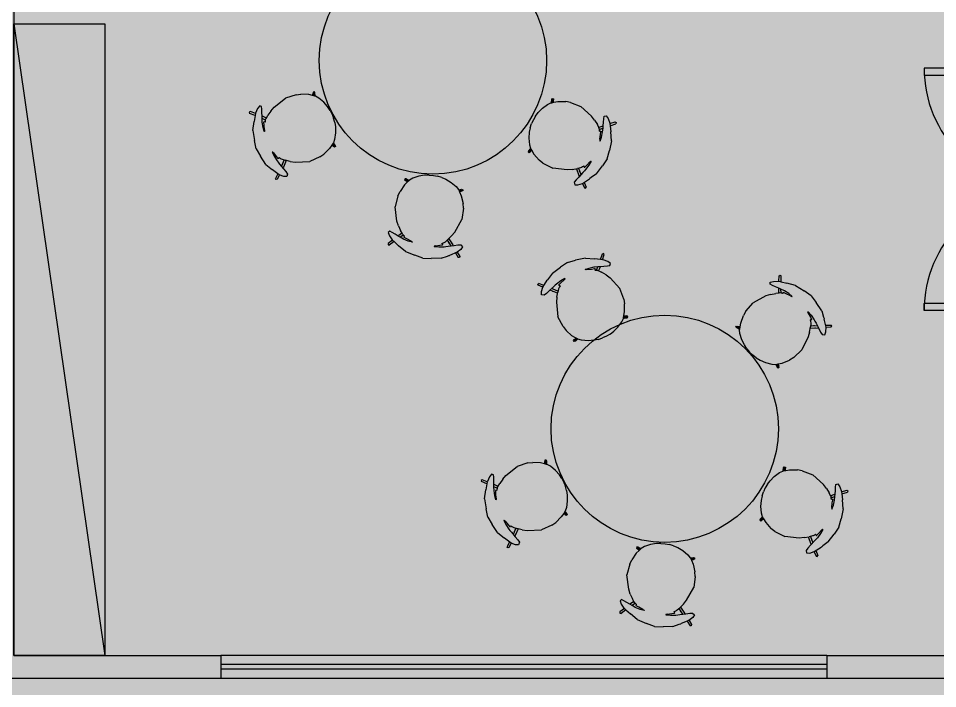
# Model space of a CAD drawing. Header units: centimetres. Extents: x 0 to 1099704, y -139216 to 99734.
# Drawn here: x 851381 to 851988, y -24908 to -24465 of the extents above; entities that cross this region are included whole.
import ezdxf

# ---------------------------------------------------------------- set-up
doc = ezdxf.new("R2010")
doc.units = ezdxf.units.CM
doc.header["$LTSCALE"] = 4
for name, color, linetype in [('0.2', 2, 'Continuous'), ('0.4', 4, 'Continuous'), ('0.6', 6, 'Continuous'), ('02-CONT', 2, 'Continuous'), ('AIT-LAY-HTC', 254, 'Continuous'), ('AIT-LAY-MOB', 2, 'Continuous')]:
    doc.layers.add(name, color=color, linetype=linetype)

# ---------------------------------------------------------------- blocks, each defined once
blk = doc.blocks.new('1_00')
for p, q in [((-129.17, 59.05), (-129.17, 109.05)), ((-129.17, 109.05), (-126.17, 109.05)), ((-126.17, 59.05), (-126.17, 109.05)), ((-29.17, 109.05), (-32.17, 109.05)), ((-32.17, 59.05), (-32.17, 109.05)), ((-29.17, 59.05), (-29.17, 109.05)), ((-129.17, 59.05), (-126.17, 59.05)), ((-29.17, 59.05), (-32.17, 59.05))]:
    blk.add_line(p, q)
at = {"color": 1}
for centre, start, end in [((-129.17, 59.05), 0, 90), ((-29.17, 59.05), 90, 180)]:
    blk.add_arc(centre, 50, start, end, dxfattribs=at)
blk = doc.blocks.new('A$C09BB7211')
at = {"layer": 'AIT-LAY-HTC'}
h = blk.add_hatch(color=251, dxfattribs=at)
edge = h.paths.add_edge_path()
edge.add_arc((0.25, 0.25), 0.25, 0, 360)
blk.add_circle((0.25, 0.25, 0), 0.25)
blk = doc.blocks.new('cadeira formiga')
at = {"layer": 'AIT-LAY-HTC'}
h = blk.add_hatch(color=7, dxfattribs=at)
h.set_gradient(color1=(255, 255, 255), color2=(237, 228, 202), rotation=45, tint=1, name='INVSPHERICAL')
h.paths.add_polyline_path([(0.1474, -0.2145), (0.179, -0.2231), (0.254, -0.2276), (0.3464, -0.1978), (0.3759, -0.1815), (0.4048, -0.1618), (0.4209, -0.1485), (0.4266, -0.1439), (0.4307, -0.1372), (0.4364, -0.128), (0.4387, -0.1274), (0.4429, -0.1316), (0.4464, -0.1282), (0.4519, -0.1093), (0.4615, -0.0792), (0.4655, -0.0698), (0.4673, -0.069), (0.4648, -0.0975), (0.4573, -0.132), (0.4491, -0.1556), (0.4438, -0.1711), (0.4362, -0.1931), (0.4276, -0.2154), (0.4232, -0.2319), (0.4336, -0.2405), (0.453, -0.2287), (0.4769, -0.2053), (0.4785, -0.2025), (0.4859, -0.1904), (0.5068, -0.1559), (0.5358, -0.1029), (0.5499, -0.0367), (0.5591, 0.0197), (0.5499, 0.0758), (0.5358, 0.1407), (0.514, 0.1793), (0.5087, 0.1888), (0.5068, 0.1921), (0.4769, 0.2388), (0.453, 0.2595), (0.4336, 0.2677), (0.4232, 0.2537), (0.4276, 0.2346), (0.4362, 0.2102), (0.4489, 0.1716), (0.4536, 0.1574), (0.4573, 0.1461), (0.4648, 0.1101), (0.4673, 0.0795), (0.4655, 0.0791), (0.4615, 0.0874), (0.4519, 0.116), (0.4464, 0.1331), (0.4429, 0.1351), (0.4387, 0.1292), (0.4364, 0.1292), (0.4315, 0.1366), (0.4266, 0.144), (0.4217, 0.1479), (0.4048, 0.1616), (0.3759, 0.1814), (0.3464, 0.1979), (0.254, 0.2286), (0.179, 0.2246), (0.1474, 0.2164), (0.0989, 0.1951), (0.0759, 0.1791), (0.0635, 0.1705), (0.0608, 0.1686), (0.0448, 0.1497), (0.0234, 0.1109), (0.0097, 0.0731), (0.0031, 0.0433), (0, 0.0143), (0, -0.0143), (0.0031, -0.0431), (0.0097, -0.0726), (0.0234, -0.1097), (0.0448, -0.1476), (0.0608, -0.1663), (0.0653, -0.1694), (0.0775, -0.1779), (0.0989, -0.1928)])
h = blk.add_hatch(color=7, dxfattribs=at)
h.set_gradient(color1=(255, 255, 255), color2=(214, 214, 214), tint=1, name='INVSPHERICAL')
h.paths.add_polyline_path([(0.4431, 0.1892), (0.4379, 0.2049), (0.4332, 0.2004), (0.3986, 0.1659), (0.4048, 0.1616), (0.4107, 0.1568)])
h.paths.add_polyline_path([(0.4761, 0.2394), (0.4769, 0.2388), (0.4839, 0.2278), (0.5101, 0.2523), (0.5088, 0.2602), (0.5008, 0.2616)])
h.paths.add_polyline_path([(0.4385, -0.1661), (0.4438, -0.1711), (0.4491, -0.1556), (0.4344, -0.1409), (0.4307, -0.1372), (0.4266, -0.1439), (0.4209, -0.1485), (0.4238, -0.1514)])
h.paths.add_polyline_path([(0.5061, -0.2272), (0.514, -0.2259), (0.5153, -0.218), (0.4859, -0.1904), (0.4785, -0.2025)])
h = blk.add_hatch(color=7, dxfattribs=at)
h.set_gradient(color1=(255, 255, 255), color2=(214, 214, 214), tint=1, name='INVSPHERICAL')
h.paths.add_polyline_path([(0.0733, 0.1819), (0.069, 0.1912), (0.0689, 0.1913), (0.0652, 0.1985), (0.0651, 0.1985), (0.0571, 0.1973), (0.0572, 0.1972), (0.0559, 0.1892), (0.0619, 0.1723), (0.0635, 0.1705), (0.0759, 0.1791)])
h = blk.add_hatch(color=7, dxfattribs=at)
h.set_gradient(color1=(255, 255, 255), color2=(214, 214, 214), tint=1, name='INVSPHERICAL')
h.paths.add_polyline_path([(0.0733, -0.1819), (0.0772, -0.1777), (0.0653, -0.1694), (0.0648, -0.1691), (0.0619, -0.1723), (0.0559, -0.1892), (0.0572, -0.1973), (0.0652, -0.1985), (0.0689, -0.1913), (0.069, -0.1912)])
for p, q in [((0.4232, 0.2537), (0.4336, 0.2677)), ((0.4276, 0.2346), (0.4232, 0.2537)), ((0.4336, 0.2677), (0.453, 0.2595)), ((0.453, 0.2595), (0.4769, 0.2388)), ((0.4761, 0.2394), (0.5008, 0.2616)), ((0.4839, 0.2278), (0.5101, 0.2523)), ((0.5008, 0.2616), (0.5087, 0.2602)), ((0.5087, 0.2602), (0.5088, 0.2602)), ((0.5088, 0.2602), (0.5101, 0.2524)), ((0.5101, 0.2524), (0.5101, 0.2523)), ((0.0559, 0.1892), (0.0572, 0.1972)), ((0.0619, 0.1723), (0.0559, 0.1892)), ((0.0571, 0.1973), (0.0651, 0.1985)), ((0.0572, 0.1972), (0.0571, 0.1973)), ((0.0651, 0.1985), (0.0652, 0.1985)), ((0.0652, 0.1985), (0.0689, 0.1913)), ((0.0689, 0.1913), (0.069, 0.1912)), ((0.0733, 0.1819), (0.069, 0.1912)), ((0.0759, 0.1791), (0.0989, 0.1951)), ((0.0989, 0.1951), (0.1474, 0.2164)), ((0.179, 0.2246), (0.1474, 0.2164)), ((0.179, 0.2246), (0.254, 0.2286)), ((0.3464, 0.1979), (0.254, 0.2286)), ((0.3759, 0.1814), (0.3464, 0.1979)), ((0.3986, 0.1659), (0.4332, 0.2004)), ((0.4107, 0.1568), (0.4431, 0.1892)), ((0.4209, 0.1879), (0.4238, 0.1908)), ((0.4362, 0.2102), (0.4276, 0.2346)), ((0.4332, 0.2004), (0.4379, 0.2049)), ((0.4489, 0.1716), (0.4362, 0.2102)), ((0.4769, 0.2388), (0.5068, 0.1921)), ((0.5087, 0.1888), (0.5068, 0.1921)), ((0.514, 0.1793), (0.5087, 0.1888)), ((0.0234, 0.1109), (0.0448, 0.1497)), ((0.0448, 0.1497), (0.0608, 0.1686)), ((0.0608, 0.1686), (0.0635, 0.1705)), ((0.0635, 0.1705), (0.0619, 0.1723)), ((0.0635, 0.1705), (0.0759, 0.1791)), ((0.0733, 0.1819), (0.0724, 0.1828)), ((0.0759, 0.1791), (0.0733, 0.1819)), ((0.3759, 0.1814), (0.4048, 0.1616)), ((0.4217, 0.1479), (0.4048, 0.1616)), ((0.4266, 0.144), (0.4217, 0.1479)), ((0.4291, 0.1752), (0.4255, 0.1716)), ((0.4315, 0.1366), (0.4266, 0.144)), ((0.4364, 0.1292), (0.4315, 0.1366)), ((0.4387, 0.1292), (0.4364, 0.1292)), ((0.4429, 0.1351), (0.4387, 0.1292)), ((0.4429, 0.1351), (0.4464, 0.1331)), ((0.4519, 0.116), (0.4464, 0.1331)), ((0.4536, 0.1574), (0.4489, 0.1716)), ((0.4573, 0.1461), (0.4536, 0.1574)), ((0.4648, 0.1101), (0.4573, 0.1461)), ((0.5358, 0.1407), (0.514, 0.1793)), ((0.5358, 0.1407), (0.5499, 0.0758)), ((0.0031, 0.0433), (0.0097, 0.0731)), ((0.0097, 0.0731), (0.0234, 0.1109)), ((0.4615, 0.0874), (0.4519, 0.116)), ((0.4615, 0.0874), (0.4655, 0.0791)), ((0.4673, 0.0795), (0.4648, 0.1101)), ((0.4655, 0.0791), (0.4673, 0.0795)), ((0.5591, 0.0197), (0.5499, 0.0758)), ((0.0031, 0.0433), (0, 0.0143)), ((0, -0.0143), (0, 0.0143)), ((0.5591, 0.0197), (0.5499, -0.0367)), ((0.0031, -0.0431), (0, -0.0143)), ((0.0031, -0.0431), (0.0097, -0.0726)), ((0.5358, -0.1029), (0.5499, -0.0367)), ((0.0097, -0.0726), (0.0234, -0.1097)), ((0.0234, -0.1097), (0.0448, -0.1476)), ((0.4519, -0.1093), (0.4464, -0.1282)), ((0.4615, -0.0792), (0.4519, -0.1093)), ((0.4648, -0.0975), (0.4573, -0.132)), ((0.4615, -0.0792), (0.4655, -0.0698)), ((0.4673, -0.069), (0.4648, -0.0975)), ((0.4655, -0.0698), (0.4673, -0.069)), ((0.5358, -0.1029), (0.5068, -0.1559)), ((0.0448, -0.1476), (0.0608, -0.1663)), ((0.0619, -0.1723), (0.0559, -0.1892)), ((0.0608, -0.1663), (0.0653, -0.1694)), ((0.0648, -0.1691), (0.0619, -0.1723)), ((0.0653, -0.1694), (0.0775, -0.1779)), ((0.0733, -0.1819), (0.069, -0.1912)), ((0.0733, -0.1819), (0.0724, -0.1828)), ((0.0772, -0.1777), (0.0733, -0.1819)), ((0.0775, -0.1779), (0.0989, -0.1928)), ((0.3759, -0.1815), (0.3464, -0.1978)), ((0.3759, -0.1815), (0.4048, -0.1618)), ((0.4209, -0.1485), (0.4048, -0.1618)), ((0.4266, -0.1439), (0.4209, -0.1485)), ((0.4209, -0.1485), (0.4238, -0.1514)), ((0.4238, -0.1514), (0.4385, -0.1661)), ((0.4307, -0.1372), (0.4266, -0.1439)), ((0.4364, -0.128), (0.4307, -0.1372)), ((0.4344, -0.1409), (0.4307, -0.1372)), ((0.4344, -0.1409), (0.449, -0.1555)), ((0.4438, -0.1711), (0.4362, -0.1931)), ((0.4387, -0.1274), (0.4364, -0.128)), ((0.4385, -0.1661), (0.4438, -0.1711)), ((0.4429, -0.1316), (0.4387, -0.1274)), ((0.4429, -0.1316), (0.4464, -0.1282)), ((0.4491, -0.1556), (0.4438, -0.1711)), ((0.449, -0.1555), (0.4491, -0.1556)), ((0.4573, -0.132), (0.4491, -0.1556)), ((0.4859, -0.1904), (0.5068, -0.1559)), ((0.0559, -0.1892), (0.0572, -0.1972)), ((0.0572, -0.1972), (0.0571, -0.1973)), ((0.0571, -0.1973), (0.0651, -0.1985)), ((0.0651, -0.1985), (0.0652, -0.1985)), ((0.0652, -0.1985), (0.0689, -0.1913)), ((0.0689, -0.1913), (0.069, -0.1912)), ((0.0989, -0.1928), (0.1474, -0.2145)), ((0.179, -0.2231), (0.1474, -0.2145)), ((0.179, -0.2231), (0.254, -0.2276)), ((0.3464, -0.1978), (0.254, -0.2276)), ((0.4276, -0.2154), (0.4232, -0.2319)), ((0.4232, -0.2319), (0.4336, -0.2405)), ((0.4362, -0.1931), (0.4276, -0.2154)), ((0.4336, -0.2405), (0.453, -0.2287)), ((0.453, -0.2287), (0.4769, -0.2053)), ((0.4769, -0.2053), (0.4785, -0.2025)), ((0.4785, -0.2025), (0.4859, -0.1904)), ((0.4785, -0.2025), (0.5061, -0.2272)), ((0.4859, -0.1904), (0.5153, -0.218)), ((0.5061, -0.2272), (0.5139, -0.2259)), ((0.5139, -0.2259), (0.514, -0.2259)), ((0.514, -0.2259), (0.5153, -0.2181)), ((0.5153, -0.2181), (0.5153, -0.218))]:
    blk.add_line(p, q)

msp = doc.modelspace()

# ---------------------------------------------------------------- hatches: boundary and pattern name
at = {"layer": '0.2', "true_color": 0x000000}
h = msp.add_hatch(color=18, dxfattribs=at)
h.dxf.hatch_style = 1
h.paths.add_polyline_path([(850941.818, -24885.58), (850841.818, -24885.58), (850841.818, -24900.58), (850941.818, -24900.58)])
h.paths.add_polyline_path([(851515.019, -24885.58), (851378.418, -24885.58), (851378.418, -24468.739), (851378.418, -24285.58), (851435.019, -24285.58), (851435.019, -24270.58), (851363.418, -24270.58), (851251.818, -24270.58), (851251.818, -24285.58), (851363.418, -24285.58), (851363.418, -24885.58), (851141.818, -24885.58), (851141.818, -24900.58), (851363.418, -24900.58), (851515.019, -24900.58)])
h.paths.add_polyline_path([(851051.818, -24270.58), (850971.818, -24270.58), (850971.818, -24285.58), (851051.818, -24285.58)])
h.paths.add_polyline_path([(850811.818, -24278.08), (850811.818, -24270.58), (850731.818, -24270.58), (850731.818, -24285.58), (850811.818, -24285.58)])
h.paths.add_polyline_path([(853145.217, -24885.58), (852066.62, -24885.58), (852066.62, -24658.08), (852051.62, -24658.08), (852051.62, -24885.58), (851915.019, -24885.58), (851915.019, -24900.58), (852066.62, -24900.58), (853145.217, -24900.58)])
h.paths.add_polyline_path([(852066.62, -24270.58), (851995.019, -24270.58), (851995.019, -24285.58), (852051.62, -24285.58), (852051.62, -24498.08), (852059.12, -24498.08), (852066.62, -24498.08)])
h.paths.add_polyline_path([(851845.019, -24270.58), (851795.019, -24270.58), (851795.019, -24285.58), (851845.019, -24285.58)])
h.paths.add_polyline_path([(851635.019, -24270.58), (851585.019, -24270.58), (851585.019, -24285.58), (851635.019, -24285.58), (851635.019, -24278.08)])
h.paths.add_polyline_path([(853145.217, -23970.58), (852683.217, -23970.58), (852683.217, -22985.897), (852668.217, -22985.897), (852668.217, -23985.58), (853145.217, -23985.58)])
h.paths.add_polyline_path([(852903.217, -22819.58), (852985.217, -22819.58), (852985.217, -22804.58), (852903.217, -22804.58), (852903.217, -22789.58), (852888.217, -22789.58), (852888.217, -22804.58), (852888.217, -22881.112), (852668.217, -22881.112), (852668.217, -22896.112), (852668.217, -22985.897), (852683.217, -22985.897), (852683.217, -22896.112), (852888.217, -22896.112), (852888.217, -22985.897), (852903.217, -22985.897), (852903.217, -22934.389)])
at = {"layer": '0.4', "true_color": 0xf8f3ec}
h = msp.add_hatch(color=7, dxfattribs=at)
h.dxf.hatch_style = 1
h.paths.add_polyline_path([(861342.461, -28259.322), (861342.461, -19037.773), (839953.654, -19037.773), (839953.654, -28259.322)])

# ---------------------------------------------------------------- linework, layer by layer
at = {"layer": '0.2'}
for p, q in [((851378.418, -24468.739), (851438.418, -24885.58)), ((851915.019, -24885.58), (851515.019, -24885.58)), ((851915.019, -24891.58), (851515.019, -24891.58)), ((851515.019, -24894.58), (851915.019, -24894.58)), ((851515.019, -24900.58), (851915.019, -24900.58))]:
    msp.add_line(p, q, dxfattribs=at)
msp.add_lwpolyline([(851378.418, -24885.58), (851378.418, -24468.739), (851438.418, -24468.739), (851438.418, -24885.58)], close=True, dxfattribs=at)
at = {"layer": '0.6'}
for p, q in [((851515.019, -24885.58), (851515.019, -24900.58)), ((851915.019, -24885.58), (851915.019, -24900.58))]:
    msp.add_line(p, q, dxfattribs=at)
for points in [[(851435.019, -24285.58), (851378.418, -24285.58), (851378.418, -24885.58), (851515.019, -24885.58)], [(851915.019, -24885.58), (852051.62, -24885.58), (852051.62, -24658.08)], [(851363.418, -24900.58), (851515.019, -24900.58)], [(851915.019, -24900.58), (852066.62, -24900.58)]]:
    msp.add_lwpolyline(points, dxfattribs=at)

# ---------------------------------------------------------------- block references
at = {"layer": '02-CONT', "xscale": 1.599999999999993, "yscale": 1.599999999999993, "zscale": 1.599999999999993, "rotation": 89.99999999999999}
msp.add_blockref('1_00', (852153.604, -24451.403), dxfattribs=at)
at = {"layer": 'AIT-LAY-MOB', "xscale": 299.9999999999922, "yscale": 299.9999999999922, "zscale": 299.9999999999922}
for p in [(851580.018, -24567.976), (851732.972, -24811.019)]:
    msp.add_blockref('A$C09BB7211', p, dxfattribs=at)
at = {"layer": 'AIT-LAY-MOB', "ltscale": 3}
for p, xscale, yscale, zscale, rotation in [((851588.979, -24529.72), 98.30781786159399, 98.30781786159399, 98.30781786159399, 201.0221909319808), ((851720.714, -24533.356), -98.30781786159397, 98.30781786159396, 98.30781786159399, 155.5994417422017), ((851656.717, -24569.109), 98.30781786159396, 98.30781786159396, 98.30781786159396, 259.229875372842), ((851768.245, -24675.528), 98.30781786159399, 98.30781786159399, 98.30781786159399, 114.4005770981771), ((851865.018, -24686.39), -98.30781786159397, 98.30781786159399, 98.30781786159399, 225.9954382708892), ((851741.933, -24772.763), 98.30781786159399, 98.30781786159399, 98.30781786159399, 201.0221909319808), ((851873.668, -24776.399), -98.30781786159397, 98.30781786159396, 98.30781786159399, 155.5994417422017), ((851809.67, -24812.152), 98.30781786159396, 98.30781786159396, 98.30781786159396, 259.229875372842)]:
    msp.add_blockref('cadeira formiga', p, dxfattribs=dict(at, xscale=xscale, yscale=yscale, zscale=zscale, rotation=rotation))

doc.saveas('drawing.dxf')
